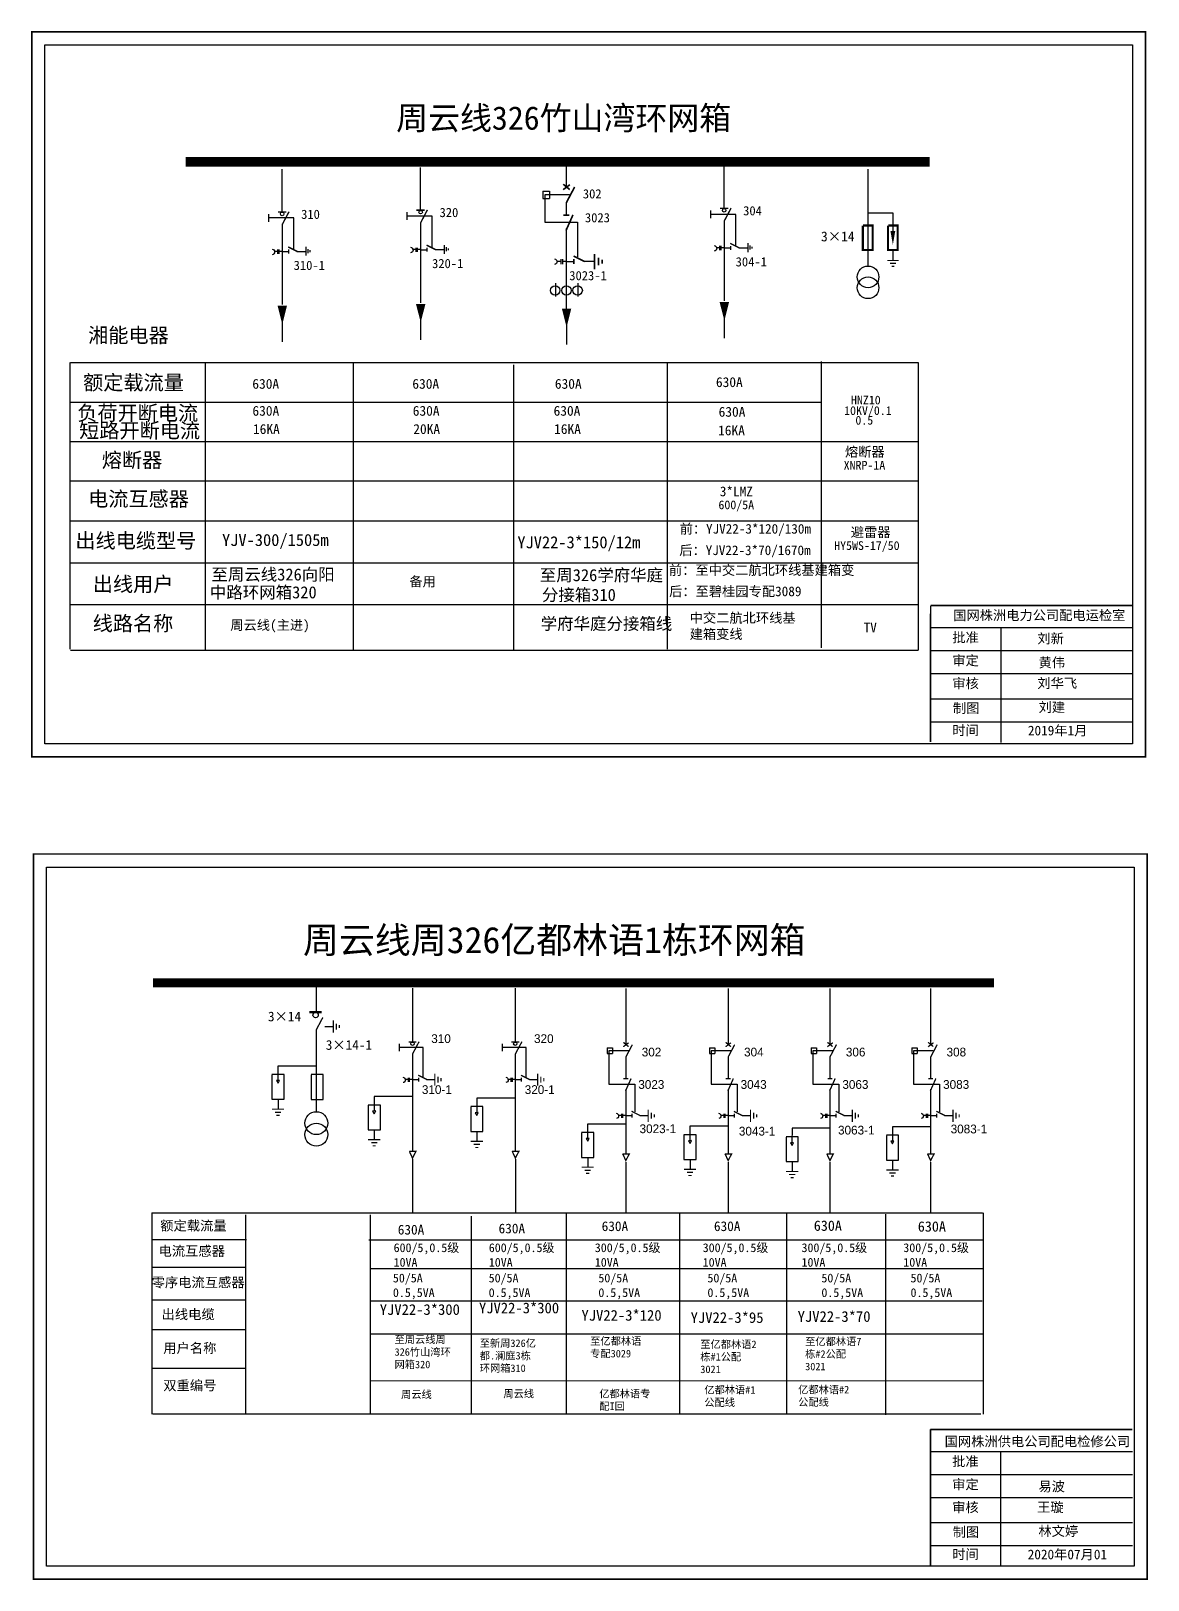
# Model space of a CAD drawing. Extents: x 981 to 1593, y -353 to -88.
# Drawn here: x 1185.2 to 1376.2, y -352.9 to -88.2 of the extents above; entities that cross this region are included whole.
import ezdxf

# ---------------------------------------------------------------- set-up
doc = ezdxf.new("R2010")
doc.units = 0
doc.header["$LTSCALE"] = 5
doc.linetypes.add('ACAD_ISO02W100', pattern=[15, 12, -3])
doc.linetypes.add('CENTER', pattern=[50.8, 31.75, -6.35, 6.35, -6.35])
doc.layers.get('0').update_dxf_attribs({"linetype": 'CONTINUOUS'})
doc.layers.add('1', color=7, linetype='CONTINUOUS')
doc.layers.add('2', color=7, linetype='CONTINUOUS')
doc.styles.add('H1', font='')
doc.styles.add('hztxt_txtstyle_0.00_0_0', font='simkai.ttf')
doc.styles.add('hztxt_txtstyle_1.80_0_0', font='', dxfattribs={"height": 1.8, "bigfont": 'hztxt.shx'})
doc.styles.add('hztxt_txtstyle_2.70_0_0', font='simkai.ttf', dxfattribs={"height": 2.7})
doc.styles.add('字体', font='simkai_0.ttf', dxfattribs={"height": 2.5})
doc.styles.get('H1').set_extended_font_data('SimSun')
doc.styles.get('hztxt_txtstyle_1.80_0_0').set_extended_font_data('hztxt')

# ---------------------------------------------------------------- blocks, each defined once
blk = doc.blocks.new('JD')
for points in [[(-2, 0.2), (-2, -0.2), (2, 0.2), (2, -0.2)], [(1, -1.2), (1, -0.8), (-1, -1.2), (-1, -0.8)], [(-0.5, -1.8), (-0.5, -2.2), (0.5, -1.8), (0.5, -2.2)]]:
    blk.add_trace(points)

msp = doc.modelspace()

# ---------------------------------------------------------------- linework, layer by layer
at = {"color": 0}
for p, q in [((1303.68, -111.18), (1303.68, -118.45)), ((1228.12, -111.78), (1228.12, -119.06)), ((1251.78, -111.47), (1251.78, -118.75)), ((1276.74, -111.38), (1276.74, -114.86)), ((1272.72, -115.51), (1272.72, -116.77)), ((1272.72, -115.51), (1273.85, -115.51)), ((1277.31, -116.17), (1273.08, -116.17)), ((1273.08, -116.17), (1273.08, -120.81)), ((1273.85, -115.51), (1273.85, -116.77)), ((1272.72, -116.77), (1273.85, -116.77)), ((1276.74, -117.43), (1276.74, -119.55)), ((1228.17, -121.2), (1228.17, -134.9)), ((1251.83, -120.9), (1251.83, -134.59)), ((1273.08, -120.81), (1278.66, -120.81)), ((1278.66, -120.81), (1278.66, -126.75)), ((1303.72, -120.6), (1303.72, -134.29)), ((1276.74, -121.89), (1276.74, -135.7)), ((1228.17, -125.85), (1229.26, -125.85)), ((1230.68, -125.82), (1232.16, -125.82)), ((1251.83, -125.54), (1252.91, -125.54)), ((1254.34, -125.51), (1255.82, -125.51)), ((1303.72, -125.24), (1304.81, -125.24)), ((1306.23, -125.21), (1307.71, -125.21)), ((1276.74, -127.56), (1278.05, -127.56)), ((1279.75, -127.52), (1281.53, -127.52)), ((1274.87, -131.25), (1274.87, -133.55)), ((1278.7, -131.25), (1278.7, -133.55)), ((1228.16, -135.69), (1228.16, -141.27)), ((1251.82, -135.38), (1251.82, -140.96)), ((1276.75, -137.55), (1276.75, -141.76)), ((1303.72, -135.09), (1303.72, -140.66)), ((1233.97, -250.84), (1233.97, -255.77)), ((1250.45, -251.74), (1250.45, -260.91)), ((1268.02, -251.74), (1268.02, -260.91)), ((1286.91, -251.79), (1286.91, -261.41)), ((1304.39, -251.79), (1304.39, -261.41)), ((1321.79, -251.79), (1321.79, -261.41)), ((1339.01, -251.79), (1339.01, -261.41)), ((1233.99, -258.82), (1233.99, -272.81)), ((1235.47, -258.27), (1236.88, -258.27)), ((1283.71, -261.94), (1284.61, -261.94)), ((1283.71, -261.94), (1283.71, -262.93)), ((1284.61, -261.94), (1284.61, -262.93)), ((1301.2, -261.94), (1301.2, -262.93)), ((1301.2, -261.94), (1302.1, -261.94)), ((1302.1, -261.94), (1302.1, -262.93)), ((1318.59, -261.94), (1318.59, -262.93)), ((1318.59, -261.94), (1319.49, -261.94)), ((1319.49, -261.94), (1319.49, -262.93)), ((1335.81, -261.94), (1336.71, -261.94)), ((1335.81, -261.94), (1335.81, -262.93)), ((1336.71, -261.94), (1336.71, -262.93)), ((1250.45, -262.95), (1250.45, -279.6)), ((1268.02, -262.95), (1268.02, -279.6)), ((1283.71, -262.93), (1284.61, -262.93)), ((1286.91, -263.46), (1286.91, -267.17)), ((1301.2, -262.93), (1302.1, -262.93)), ((1304.39, -263.46), (1304.39, -267.17)), ((1318.59, -262.93), (1319.49, -262.93)), ((1321.79, -263.46), (1321.79, -267.17)), ((1335.81, -262.93), (1336.71, -262.93)), ((1339.01, -263.46), (1339.01, -267.17)), ((1250.45, -267.37), (1251.48, -267.37)), ((1252.84, -267.34), (1254.25, -267.34)), ((1268.02, -267.37), (1269.06, -267.37)), ((1270.42, -267.34), (1271.83, -267.34)), ((1286.91, -269.03), (1286.91, -279.99)), ((1304.39, -269.03), (1304.39, -279.99)), ((1321.79, -269.03), (1321.79, -279.99)), ((1339.01, -269.03), (1339.01, -279.99)), ((1286.91, -273.53), (1287.94, -273.53)), ((1289.3, -273.5), (1290.71, -273.5)), ((1304.39, -273.53), (1305.43, -273.53)), ((1306.78, -273.5), (1308.2, -273.5)), ((1321.79, -273.53), (1322.83, -273.53)), ((1324.18, -273.5), (1325.59, -273.5)), ((1339.01, -273.53), (1340.04, -273.53)), ((1341.4, -273.5), (1342.81, -273.5)), ((1222.06, -294.75), (1206, -294.75)), ((1222, -299.48), (1205.94, -299.48)), ((1222, -305.05), (1205.94, -305.05)), ((1221.94, -310.14), (1205.88, -310.14)), ((1222, -316.75), (1205.94, -316.75))]:
    msp.add_line(p, q, dxfattribs=at)
for p, q in [((1328.27, -111.78), (1328.27, -128.42)), ((1328.25, -119.25), (1332.55, -119.25)), ((1332.55, -119.25), (1332.55, -122.39)), ((1332.55, -125.68), (1332.55, -127.31)), ((1191.89, -144.84), (1191.89, -193.81)), ((1215, -144.84), (1215, -193.98)), ((1240.28, -144.84), (1240.28, -193.98)), ((1267.72, -145.22), (1267.72, -193.98)), ((1294, -144.86), (1294, -193.83)), ((1320.31, -144.62), (1320.31, -193.6)), ((1336.88, -144.83), (1336.88, -193.98))]:
    msp.add_line(p, q)
at = {"color": 0, "linetype": 'Continuous'}
for p, q in [((1232.2, -125.04), (1232.2, -126.54)), ((1232.55, -125.43), (1232.55, -126.12)), ((1232.89, -125.63), (1232.89, -125.95)), ((1255.86, -124.74), (1255.86, -126.23)), ((1256.2, -125.12), (1256.2, -125.81)), ((1256.55, -125.32), (1256.55, -125.64)), ((1307.75, -124.44), (1307.75, -125.94)), ((1308.1, -124.83), (1308.1, -125.52)), ((1308.45, -125.02), (1308.45, -125.35)), ((1191.89, -179.04), (1336.88, -179.04)), ((1191.99, -186.2), (1336.88, -186.2)), ((1339.01, -190.11), (1373.53, -190.11)), ((1350.99, -190.11), (1350.99, -209.73)), ((1191.99, -193.98), (1336.88, -193.98)), ((1339.01, -194.05), (1373.53, -194.05)), ((1339.01, -197.98), (1373.53, -197.98)), ((1339.01, -202.27), (1373.53, -202.27)), ((1339.01, -206.2), (1373.53, -206.2)), ((1205.91, -290.13), (1347.9, -290.13)), ((1205.97, -324.55), (1205.97, -290.13)), ((1221.91, -290.5), (1221.91, -324.54)), ((1243.23, -290.5), (1243.23, -324.54)), ((1260.5, -290.73), (1260.5, -324.52)), ((1276.74, -290.2), (1276.74, -324.54)), ((1296.08, -290.2), (1296.08, -324.54)), ((1314.38, -290.22), (1314.38, -324.56)), ((1331.28, -290.34), (1331.28, -324.68)), ((1347.99, -290.16), (1347.99, -324.57)), ((1242.97, -294.73), (1347.95, -294.73)), ((1243.23, -299.67), (1347.99, -299.67)), ((1243.23, -305.2), (1347.81, -305.2)), ((1243.23, -310.79), (1348.1, -310.79)), ((1243.23, -318.84), (1347.99, -318.82)), ((1347.59, -324.55), (1206.08, -324.55)), ((1338.98, -330.92), (1373.49, -330.92)), ((1350.96, -330.92), (1350.96, -350.54)), ((1338.98, -334.86), (1373.49, -334.86)), ((1338.98, -338.79), (1373.49, -338.79)), ((1338.98, -343.08), (1373.49, -343.08)), ((1338.98, -347.01), (1373.49, -347.01))]:
    msp.add_line(p, q, dxfattribs=at)
at = {"linetype": 'Continuous'}
for p, q in [((1191.99, -144.83), (1336.88, -144.83)), ((1191.89, -151.58), (1215.94, -151.58)), ((1215.94, -151.58), (1320.31, -151.58)), ((1191.89, -158.31), (1234.61, -158.31)), ((1234.31, -158.31), (1336.88, -158.31)), ((1191.89, -165.05), (1336.88, -165.05)), ((1191.89, -171.87), (1336.88, -171.87))]:
    msp.add_line(p, q, dxfattribs=at)
at = {"color": 0, "linetype": 'ACAD_ISO02W100'}
for p, q in [((1287.36, -262.46), (1284, -262.46)), ((1284, -262.46), (1284, -268.17)), ((1304.84, -262.46), (1301.48, -262.46)), ((1301.48, -262.46), (1301.48, -268.17)), ((1322.24, -262.46), (1318.88, -262.46)), ((1318.88, -262.46), (1318.88, -268.17)), ((1339.46, -262.46), (1336.1, -262.46)), ((1336.1, -262.46), (1336.1, -268.17)), ((1284, -268.17), (1288.43, -268.17)), ((1288.43, -268.17), (1288.43, -272.89)), ((1301.48, -268.17), (1305.92, -268.17)), ((1305.92, -268.17), (1305.92, -272.89)), ((1318.88, -268.17), (1323.31, -268.17)), ((1323.31, -268.17), (1323.31, -272.89)), ((1336.1, -268.17), (1340.53, -268.17)), ((1340.53, -268.17), (1340.53, -272.89))]:
    msp.add_line(p, q, dxfattribs=at)
at = {"color": 0, "linetype": 'CENTER'}
for p, q in [((1250.45, -280.95), (1250.45, -290.15)), ((1268.03, -280.95), (1268.03, -290.15)), ((1286.91, -281.46), (1286.91, -290.11)), ((1304.4, -281.46), (1304.4, -290.11)), ((1321.8, -281.46), (1321.8, -290.11)), ((1339.01, -281.46), (1339.01, -290.11))]:
    msp.add_line(p, q, dxfattribs=at)
at = {"color": 0, "linetype": 'Continuous', "const_width": 0.277}
for points in [[(1185.38, -88.29), (1375.73, -88.29), (1375.73, -212.23), (1185.38, -212.23)], [(1185.67, -228.81), (1376.03, -228.81), (1376.03, -352.75), (1185.67, -352.75)]]:
    msp.add_lwpolyline(points, close=True, dxfattribs=at)
at = {"color": 0, "linetype": 'Continuous'}
for points in [[(1187.61, -90.53), (1373.49, -90.53), (1373.49, -210), (1187.61, -210)], [(1187.91, -231.05), (1373.79, -231.05), (1373.79, -350.51), (1187.91, -350.51)]]:
    msp.add_lwpolyline(points, close=True, dxfattribs=at)
for points, const_width in [([(1211.69, -110.5), (1338.83, -110.5)], 1.66), ([(1327.42, -121.4), (1327.42, -125.58), (1329.09, -125.58), (1329.09, -121.4), (1327.47, -121.4)], 0.354), ([(1331.71, -121.4), (1331.71, -125.58), (1333.38, -125.58), (1333.38, -121.4), (1331.76, -121.4)], 0.354)]:
    msp.add_lwpolyline(points, dxfattribs=dict(const_width=const_width))
at = {"color": 0}
for points, const_width in [([(1276.2, -115.28), (1277.35, -114.42)], 0.283), ([(1276.21, -114.34), (1277.32, -115.26)], 0.283), ([(1276.74, -117.5), (1278.16, -114.82)], 0.283), ([(1227.47, -119.09), (1228.86, -119.09)], 0.236), ([(1228.17, -121.26), (1229.35, -119.03)], 0.236), ([(1251.13, -118.78), (1252.52, -118.78)], 0.236), ([(1251.83, -120.96), (1253, -118.72)], 0.236), ([(1303.03, -118.48), (1304.42, -118.48)], 0.236), ([(1303.72, -120.66), (1304.9, -118.42)], 0.236), ([(1276.24, -119.62), (1277.28, -119.62)], 0.283), ([(1276.69, -122.24), (1277.88, -119.57)], 0.283), ([(1304.75, -124.46), (1306.32, -125.24)], 0.236), ([(1229.2, -125.06), (1230.77, -125.85)], 0.236), ([(1229.26, -125.48), (1229.26, -126.21)], 0.236), ([(1252.85, -124.75), (1254.43, -125.54)], 0.236), ([(1252.91, -125.18), (1252.91, -125.9)], 0.236), ([(1277.98, -126.62), (1279.86, -127.56)], 0.283), ([(1278.05, -127.12), (1278.05, -128)], 0.283), ([(1304.81, -124.88), (1304.81, -125.6)], 0.236), ([(1206.08, -250.84), (1349.85, -250.84)], 1.5), ([(1232.84, -255.84), (1234.95, -255.84)], 0.357), ([(1233.99, -258.88), (1235.12, -256.75)], 0.225), ([(1249.78, -260.94), (1251.11, -260.94)], 0.225), ([(1250.45, -263.01), (1251.57, -260.88)], 0.225), ([(1267.36, -260.94), (1268.69, -260.94)], 0.225), ([(1268.02, -263.01), (1269.15, -260.88)], 0.225), ([(1286.48, -261.75), (1287.39, -261.07)], 0.225), ([(1286.49, -261), (1287.37, -261.73)], 0.225), ([(1286.91, -263.52), (1288.03, -261.39)], 0.225), ([(1303.97, -261.75), (1304.88, -261.07)], 0.225), ([(1303.97, -261), (1304.86, -261.73)], 0.225), ([(1304.39, -263.52), (1305.52, -261.39)], 0.225), ([(1321.36, -261.75), (1322.28, -261.07)], 0.225), ([(1321.37, -261), (1322.25, -261.73)], 0.225), ([(1321.79, -263.52), (1322.91, -261.39)], 0.225), ([(1338.59, -261), (1339.47, -261.73)], 0.225), ([(1338.58, -261.75), (1339.49, -261.07)], 0.225), ([(1339.01, -263.52), (1340.13, -261.39)], 0.225), ([(1251.43, -266.62), (1252.92, -267.37)], 0.225), ([(1251.48, -267.03), (1251.48, -267.72)], 0.225), ([(1269, -266.62), (1270.5, -267.37)], 0.225), ([(1269.06, -267.03), (1269.06, -267.72)], 0.225), ([(1286.5, -267.23), (1287.34, -267.23)], 0.225), ([(1286.86, -269.3), (1287.81, -267.18)], 0.225), ([(1303.99, -267.23), (1304.82, -267.23)], 0.225), ([(1304.35, -269.3), (1305.29, -267.18)], 0.225), ([(1321.39, -267.23), (1322.22, -267.23)], 0.225), ([(1321.74, -269.3), (1322.69, -267.18)], 0.225), ([(1338.6, -267.23), (1339.44, -267.23)], 0.225), ([(1338.96, -269.3), (1339.9, -267.18)], 0.225), ([(1287.89, -272.78), (1289.38, -273.53)], 0.225), ([(1305.37, -272.78), (1306.87, -273.53)], 0.225), ([(1322.77, -272.78), (1324.27, -273.53)], 0.225), ([(1339.99, -272.78), (1341.48, -273.53)], 0.225), ([(1287.94, -273.18), (1287.94, -273.87)], 0.225), ([(1305.43, -273.18), (1305.43, -273.87)], 0.225), ([(1322.83, -273.18), (1322.83, -273.87)], 0.225), ([(1340.04, -273.18), (1340.04, -273.87)], 0.225), ([(1249.89, -279.64), (1251.04, -279.64), (1250.45, -280.79), (1249.91, -279.62)], 0.225), ([(1267.47, -279.64), (1268.62, -279.64), (1268.03, -280.79), (1267.49, -279.62)], 0.225), ([(1286.35, -280.06), (1287.5, -280.06), (1286.91, -281.21), (1286.37, -280.04)], 0.225), ([(1303.84, -280.06), (1304.99, -280.06), (1304.4, -281.21), (1303.86, -280.04)], 0.225), ([(1321.24, -280.06), (1322.38, -280.06), (1321.8, -281.21), (1321.25, -280.04)], 0.225), ([(1338.45, -280.06), (1339.6, -280.06), (1339.01, -281.21), (1338.47, -280.04)], 0.225)]:
    msp.add_lwpolyline(points, dxfattribs=dict(at, const_width=const_width))
for points in [[(1301.4, -118.84), (1301.4, -120.15)], [(1225.85, -119.44), (1225.85, -120.76)], [(1249.5, -119.14), (1249.5, -120.45)], [(1227.37, -125.83), (1226.88, -125.83)], [(1227.37, -125.5), (1227.37, -126.22)], [(1227.59, -125.5), (1227.59, -126.22)], [(1228.16, -125.83), (1227.59, -125.83)], [(1251.03, -125.53), (1250.54, -125.53)], [(1251.03, -125.2), (1251.03, -125.91)], [(1251.25, -125.2), (1251.25, -125.91)], [(1251.82, -125.53), (1251.25, -125.53)], [(1302.93, -125.23), (1302.43, -125.23)], [(1302.93, -124.9), (1302.93, -125.62)], [(1303.15, -124.9), (1303.15, -125.62)], [(1303.72, -125.23), (1303.15, -125.23)], [(1275.79, -127.55), (1275.2, -127.55)], [(1275.79, -127.15), (1275.79, -128.01)], [(1276.06, -127.15), (1276.06, -128.01)], [(1276.74, -127.55), (1276.06, -127.55)], [(1248.18, -261.28), (1248.18, -262.53)], [(1265.76, -261.28), (1265.76, -262.53)], [(1226.42, -266.54), (1226.42, -270.74), (1228.5, -270.74), (1228.5, -266.5), (1226.42, -266.5)], [(1233.1, -266.57), (1233.1, -270.77), (1235.18, -270.77), (1235.18, -266.52), (1233.1, -266.52)], [(1249.69, -267.36), (1249.22, -267.36)], [(1249.69, -267.05), (1249.69, -267.73)], [(1249.9, -267.05), (1249.9, -267.73)], [(1250.44, -267.36), (1249.9, -267.36)], [(1267.27, -267.36), (1266.8, -267.36)], [(1267.27, -267.05), (1267.27, -267.73)], [(1267.48, -267.05), (1267.48, -267.73)], [(1268.02, -267.36), (1267.48, -267.36)], [(1242.87, -271.76), (1242.87, -275.96), (1244.95, -275.96), (1244.95, -271.71), (1242.87, -271.71)], [(1260.4, -272.03), (1260.4, -276.23), (1262.48, -276.23), (1262.48, -271.98), (1260.4, -271.98)], [(1286.15, -273.52), (1285.68, -273.52)], [(1286.15, -273.2), (1286.15, -273.88)], [(1286.36, -273.2), (1286.36, -273.88)], [(1286.9, -273.52), (1286.36, -273.52)], [(1303.64, -273.52), (1303.17, -273.52)], [(1303.64, -273.2), (1303.64, -273.88)], [(1303.85, -273.2), (1303.85, -273.88)], [(1304.39, -273.52), (1303.85, -273.52)], [(1321.04, -273.52), (1320.56, -273.52)], [(1321.04, -273.2), (1321.04, -273.88)], [(1321.25, -273.2), (1321.25, -273.88)], [(1321.79, -273.52), (1321.25, -273.52)], [(1338.25, -273.52), (1337.78, -273.52)], [(1338.25, -273.2), (1338.25, -273.88)], [(1338.46, -273.2), (1338.46, -273.88)], [(1339, -273.52), (1338.46, -273.52)], [(1279.35, -276.46), (1279.35, -280.66), (1281.43, -280.66), (1281.43, -276.41), (1279.35, -276.41)], [(1296.84, -276.82), (1296.84, -281.02), (1298.92, -281.02), (1298.92, -276.78), (1296.84, -276.78)], [(1314.29, -277.19), (1314.29, -281.39), (1316.36, -281.39), (1316.36, -277.14), (1314.29, -277.14)], [(1331.45, -276.92), (1331.45, -281.11), (1333.52, -281.11), (1333.52, -276.87), (1331.45, -276.87)]]:
    msp.add_lwpolyline(points, dxfattribs=at)
at = {"color": 0, "linetype": 'ACAD_ISO02W100'}
for points in [[(1230.16, -125.48), (1230.16, -120.1), (1225.85, -120.1)], [(1253.82, -125.17), (1253.82, -119.79), (1249.5, -119.79)], [(1305.71, -124.87), (1305.71, -119.5), (1301.4, -119.5)], [(1252.29, -267.02), (1252.29, -261.9), (1248.18, -261.9)], [(1269.87, -267.02), (1269.87, -261.9), (1265.76, -261.9)]]:
    msp.add_lwpolyline(points, dxfattribs=at)
msp.add_lwpolyline([(1332.55, -122.34, 0.825, 0, 0), (1332.55, -124.69, 0, 0, 0)], format="xyseb")
at = {"color": 0}
for points, format in [([(1226.45, -125.43, -0.877934), (1226.47, -126.39)], "xyb"), ([(1250.11, -125.12, -0.877934), (1250.13, -126.08)], "xyb"), ([(1302.01, -124.83, -0.877934), (1302.03, -125.78)], "xyb"), ([(1274.72, -127.1, -0.877934), (1274.74, -128.06)], "xyb"), ([(1228.19, -135.1, 1.61, 0, 0), (1228.19, -138.3, 0, 0, 0)], "xyseb"), ([(1251.85, -134.8, 1.61, 0, 0), (1251.85, -137.99, 0, 0, 0)], "xyseb"), ([(1276.78, -135.59, 1.61, 0, 0), (1276.78, -138.79, 0, 0, 0)], "xyseb"), ([(1303.75, -134.5, 1.61, 0, 0), (1303.75, -137.69, 0, 0, 0)], "xyseb"), ([(1248.82, -266.98, -0.877934), (1248.83, -267.89)], "xyb"), ([(1266.39, -266.98, -0.877934), (1266.41, -267.89)], "xyb"), ([(1285.28, -273.13, -0.877934), (1285.29, -274.04)], "xyb"), ([(1302.76, -273.13, -0.877934), (1302.78, -274.04)], "xyb"), ([(1320.16, -273.13, -0.877934), (1320.18, -274.04)], "xyb"), ([(1337.37, -273.13, -0.877934), (1337.39, -274.04)], "xyb")]:
    msp.add_lwpolyline(points, format=format, dxfattribs=at)
at = {"color": 0, "linetype": 'Continuous', "const_width": 0.277}
for points in [[(1339.01, -186.35), (1338.99, -209.66)], [(1339.01, -186.35), (1373.53, -186.35)], [(1338.98, -327.16), (1338.96, -350.48)], [(1338.98, -327.16), (1373.49, -327.16)]]:
    msp.add_lwpolyline(points, dxfattribs=at)
at = {"linetype": 'Continuous'}
for points in [[(1234, -265.05), (1227.45, -265.05), (1227.45, -267.53)], [(1227.46, -270.74), (1227.46, -272.32)], [(1250.45, -270.26), (1243.9, -270.26), (1243.9, -272.74)], [(1267.98, -270.54), (1261.43, -270.54), (1261.43, -273.02)], [(1286.93, -274.96), (1280.38, -274.96), (1280.38, -277.44)], [(1243.91, -275.96), (1243.91, -277.54)], [(1261.44, -276.23), (1261.44, -277.81)], [(1304.42, -275.33), (1297.87, -275.33), (1297.87, -277.81)], [(1321.86, -275.69), (1315.32, -275.69), (1315.31, -278.17)], [(1339.02, -275.42), (1332.48, -275.42), (1332.47, -277.9)], [(1280.39, -280.66), (1280.39, -282.24)], [(1297.88, -281.02), (1297.88, -282.6)], [(1315.33, -281.39), (1315.33, -282.97)], [(1332.49, -281.11), (1332.49, -282.69)]]:
    msp.add_lwpolyline(points, dxfattribs=at)
for points in [[(1227.46, -267.99), (1227.71, -267.52), (1227.18, -267.54)], [(1243.91, -273.2), (1244.16, -272.73), (1243.62, -272.76)], [(1261.44, -273.48), (1261.69, -273), (1261.16, -273.03)], [(1280.39, -277.9), (1280.64, -277.43), (1280.11, -277.45)], [(1297.88, -278.27), (1298.13, -277.8), (1297.6, -277.82)], [(1332.49, -278.36), (1332.73, -277.89), (1332.2, -277.91)], [(1315.33, -278.63), (1315.57, -278.16), (1315.04, -278.19)]]:
    msp.add_lwpolyline(points, close=True, dxfattribs=at)
at = {"color": 0}
for centre, radius in [((1228.17, -119.42), 0.302), ((1251.83, -119.11), 0.302), ((1303.72, -118.82), 0.302), ((1274.83, -132.5), 0.817), ((1276.76, -132.5), 0.817), ((1278.66, -132.5), 0.817), ((1233.89, -256.34), 0.457), ((1250.45, -261.25), 0.288), ((1268.02, -261.25), 0.288)]:
    msp.add_circle(centre, radius, dxfattribs=at)
for centre in [(1328.31, -130.19), (1328.31, -132.04)]:
    msp.add_circle(centre, 1.85)
at = {"layer": '2', "color": 0}
for centre in [(1234.01, -274.81), (1234.01, -276.77)]:
    msp.add_circle(centre, 1.96, dxfattribs=at)

# ---------------------------------------------------------------- block references
at = {"color": 0, "rotation": 90}
for p, xscale, yscale, zscale in [((1281.56, -127.57), 0.6604415997862816, 0.6604415997862816, 0.6604416), ((1236.9, -258.31), 0.5241982881892113, 0.5241982881892113, 0.5241982881892701), ((1254.27, -267.38), 0.5241982881892113, 0.5241982881892113, 0.5241982881892701), ((1271.85, -267.38), 0.5241982881892113, 0.5241982881892113, 0.5241982881892701), ((1290.73, -273.54), 0.5241982881892113, 0.5241982881892113, 0.5241982881892701), ((1308.22, -273.54), 0.5241982881892113, 0.5241982881892113, 0.5241982881892701), ((1325.61, -273.54), 0.5241982881892113, 0.5241982881892113, 0.5241982881892701), ((1342.83, -273.54), 0.5241982881892113, 0.5241982881892113, 0.5241982881892701)]:
    msp.add_blockref('JD', p, dxfattribs=dict(at, xscale=xscale, yscale=yscale, zscale=zscale))
at = {"xscale": 0.49495638417392, "yscale": 0.4949563841054623, "zscale": 0.4949563841933522}
msp.add_blockref('JD', (1332.58, -127.38), dxfattribs=at)
at = {"color": 0, "xscale": 0.5241982881891545, "yscale": 0.5241982881892113, "zscale": 0.5241982881892701}
for p in [(1227.46, -272.43), (1243.91, -277.64), (1261.44, -277.92), (1280.39, -282.34), (1297.88, -282.71), (1315.33, -283.07), (1332.49, -282.8)]:
    msp.add_blockref('JD', p, dxfattribs=at)

# ---------------------------------------------------------------- texts
at = {"color": 0}
for s, height, style, p in [('302', 1.572, 'H1', (1279.56, -116.77)), ('310', 1.572, 'H1', (1231.41, -120.27)), ('320', 1.572, 'H1', (1255.07, -119.96)), ('304', 1.572, 'H1', (1306.96, -119.66)), ('3023', 1.572, 'H1', (1279.92, -120.85)), ('304-1', 1.572, 'H1', (1305.68, -128.39)), ('310-1', 1.572, 'H1', (1230.13, -128.99)), ('320-1', 1.572, 'H1', (1253.79, -128.68)), ('3023-1', 1.572, 'H1', (1277.24, -130.75)), ('YJV-300/1505m', 2.0602, 'H1', (1217.89, -176.17)), ('YJV22-3*150/12m', 2.0602, 'H1', (1268.37, -176.57)), ('前：YJV22-3*120/130m', 1.6481, 'H1', (1296.12, -174.06)), ('后：YJV22-3*70/1670m', 1.6481, 'H1', (1296.06, -177.73)), ('至周云线326向阳', 2.06, 'H1', (1216.08, -182.07)), ('至周326学府华庭', 2.06, 'H1', (1272.21, -182.18)), ('中路环网箱320', 2.06, 'H1', (1215.82, -185.12)), ('分接箱310', 2.06, 'H1', (1272.57, -185.55)), ('学府华庭分接箱线', 2.06, 'H1', (1272.36, -190.48)), ('310', 1.498, 'hztxt_txtstyle_1.80_0_0', (1253.65, -261.12)), ('320', 1.498, 'hztxt_txtstyle_1.80_0_0', (1271.22, -261.12)), ('302', 1.498, 'hztxt_txtstyle_1.80_0_0', (1289.63, -263.41)), ('304', 1.498, 'hztxt_txtstyle_1.80_0_0', (1307.12, -263.41)), ('306', 1.498, 'hztxt_txtstyle_1.80_0_0', (1324.52, -263.41)), ('308', 1.498, 'hztxt_txtstyle_1.80_0_0', (1341.73, -263.41)), ('310-1', 1.498, 'hztxt_txtstyle_1.80_0_0', (1252.05, -269.83)), ('320-1', 1.498, 'hztxt_txtstyle_1.80_0_0', (1269.63, -269.83)), ('3023', 1.498, 'hztxt_txtstyle_1.80_0_0', (1289.04, -268.95)), ('3043', 1.498, 'hztxt_txtstyle_1.80_0_0', (1306.53, -268.95)), ('3063', 1.498, 'hztxt_txtstyle_1.80_0_0', (1323.92, -268.95)), ('3083', 1.498, 'hztxt_txtstyle_1.80_0_0', (1341.14, -268.95)), ('3023-1', 1.498, 'hztxt_txtstyle_1.80_0_0', (1289.26, -276.52)), ('3063-1', 1.498, 'hztxt_txtstyle_1.80_0_0', (1323.18, -276.75)), ('3083-1', 1.498, 'hztxt_txtstyle_1.80_0_0', (1342.43, -276.56)), ('3043-1', 1.498, 'hztxt_txtstyle_1.80_0_0', (1306.23, -276.93))]:
    msp.add_text(s, height=height, dxfattribs=dict(at, style=style)).set_placement(p)
at = {"style": 'H1'}
for s, height, p in [('3×14', 1.684, (1320.27, -124.11)), ('湘能电器', 2.525, (1195.01, -141.41)), ('额定载流量', 2.525, (1194.15, -149.5)), ('630A', 1.684, (1223.07, -149.3)), ('630A', 1.684, (1250.42, -149.3)), ('630A', 1.684, (1274.78, -149.3)), ('630A', 1.684, (1302.31, -149.01)), ('HNZ10', 1.494, (1325.39, -151.97)), ('负荷开断电流', 2.525, (1193.15, -154.71)), ('630A', 1.684, (1223.09, -153.91)), ('630A', 1.684, (1250.49, -153.91)), ('630A', 1.684, (1274.56, -153.91)), ('630A', 1.684, (1302.77, -154.08)), ('10KV/0.1', 1.494, (1324.22, -153.78)), ('短路开断电流', 2.525, (1193.47, -157.7)), ('16KA', 1.684, (1223.18, -157.03)), ('20KA', 1.684, (1250.58, -157.03)), ('16KA', 1.684, (1274.65, -157.03)), ('16KA', 1.684, (1302.68, -157.26)), ('0.5', 1.494, (1326.15, -155.43)), ('熔断器', 2.525, (1197.34, -162.76)), ('熔断器', 1.661, (1324.36, -160.91)), ('XNRP-1A', 1.494, (1324.14, -163.12)), ('电流互感器', 2.525, (1195.01, -169.38)), ('3*LMZ', 1.661, (1302.97, -167.67)), ('600/5A', 1.494, (1302.74, -169.89)), ('出线电缆型号', 2.525, (1192.83, -176.52)), ('避雷器', 1.661, (1325.35, -174.64)), ('HY5WS-17/50', 1.4945, (1322.52, -176.85)), ('出线用户', 2.525, (1195.8, -183.95)), ('线路名称', 2.525, (1195.79, -190.66))]:
    msp.add_text(s, height=height, dxfattribs=at).set_placement(p)
at = {"color": 0, "linetype": 'Continuous', "style": 'hztxt_txtstyle_2.70_0_0'}
for s, p in [('3×14', (1225.74, -257.41)), ('3×14-1', (1235.62, -262.28))]:
    msp.add_text(s, height=1.664, dxfattribs=at).set_placement(p)
at = {"color": 0, "linetype": 'Continuous', "attachment_point": 1}
for s, insert, char_height, width, style in [('{\\fSimSun|b0|i0|c134|p2;周云线326竹山湾环网箱}', (1247.65, -101.03), 4, 71.227, 'H1'), ('前：至中交二航北环线基建箱变', (1294.27, -179.46), 1.6602, 33.5487, 'H1'), ('{\\fSimSun|b0|i0|c134|p2;备用}', (1249.9, -181.42), 1.6602, 18.4826, 'H1'), ('后：至碧桂园专配3089', (1294.3, -183.09), 1.6602, 29.7863, 'H1'), ('中交二航北环线基建箱变线', (1297.82, -187.62), 1.6602, 18.4826, 'H1'), ('国网株洲电力公司配电运检室', (1342.86, -187.18), 1.6602, 45.388, '字体'), ('{\\fSimSun|b0|i0|c134|p2;周云线(主进)}', (1219.3, -188.85), 1.6602, 18.4826, 'H1'), ('{\\fKaiTi_GB2312|b0|i0|c134|p49;批准}', (1342.72, -190.97), 1.6602, 12.9834, '字体'), ('{\\fSimSun|b0|i0|c134|p2;刘新}', (1357.25, -191.16), 1.6602, 12.9834, '字体'), ('\\f\uffbfﾬￌﾣﾤ_GB2312|b0|i0|c134|p49;审定', (1342.72, -194.91), 1.6602, 12.9834, '字体'), ('黄伟', (1357.46, -195.25), 1.66, 12.9834, '字体'), ('{\\fSimSun|b0|i0|c134|p2;刘华飞}', (1357.25, -198.79), 1.6602, 12.9834, '字体'), ('\\f\uffbfﾬￌﾣﾤ_GB2312|b0|i0|c134|p49;审核', (1342.72, -198.82), 1.6602, 12.9834, '字体'), ('\\f\uffbfﾬￌﾣﾤ_GB2312|b0|i0|c134|p49;制图', (1342.81, -203.04), 1.6602, 12.9834, '字体'), ('{\\fSimSun|b0|i0|c134|p2;刘建}', (1357.46, -202.89), 1.6602, 12.9834, '字体'), ('\\f\uffbfﾬￌﾣﾤ_GB2312|b0|i0|c134|p49;时间', (1342.72, -206.84), 1.6602, 12.9834, '字体'), ('{\\fSimSun|b0|i0|c134|p2;2019年1月}', (1355.63, -206.88), 1.6602, 12.9834, '字体'), ('{\\fSimSun|b0|i0|c134|p2;额定载流量}', (1207.33, -291.5), 1.6641, 26.8279, 'hztxt_txtstyle_2.70_0_0'), ('{\\fSimSun|b0|i0|c134|p2;630A}', (1247.93, -292.18), 1.6641, 26.8279, 'hztxt_txtstyle_2.70_0_0'), ('{\\fSimSun|b0|i0|c134|p2;630A}', (1265.16, -291.98), 1.6641, 26.8279, 'hztxt_txtstyle_2.70_0_0'), ('{\\fSimSun|b0|i0|c134|p2;630A}', (1282.78, -291.59), 1.6641, 26.8279, 'hztxt_txtstyle_2.70_0_0'), ('{\\fSimSun|b0|i0|c134|p2;630A}', (1301.97, -291.59), 1.6641, 26.8279, 'hztxt_txtstyle_2.70_0_0'), ('{\\fSimSun|b0|i0|c134|p2;630A}', (1319.04, -291.45), 1.7636, 14.1809, 'hztxt_txtstyle_0.00_0_0'), ('{\\fSimSun|b0|i0|c134|p2;630A}', (1336.82, -291.59), 1.7636, 14.1809, 'hztxt_txtstyle_0.00_0_0'), ('{\\fSimSun|b0|i0|c134|p2;电流互感器}', (1207.04, -295.83), 1.6641, 26.8279, 'hztxt_txtstyle_2.70_0_0'), ('\\A1;{\\fSimSun|b0|i0|c134|p2;600/5,0.5级\\P10VA}', (1247.22, -295.35), 1.4977, 27.6169, 'hztxt_txtstyle_2.70_0_0'), ('\\A1;{\\fSimSun|b0|i0|c134|p2;600/5,0.5级\\P10VA}', (1263.49, -295.35), 1.4977, 27.6169, 'hztxt_txtstyle_2.70_0_0'), ('\\A1;{\\fSimSun|b0|i0|c134|p2;300/5,0.5级\\P10VA}', (1281.61, -295.35), 1.4977, 27.6169, 'hztxt_txtstyle_2.70_0_0'), ('\\A1;{\\fSimSun|b0|i0|c134|p2;300/5,0.5级\\P10VA}', (1300.05, -295.35), 1.4977, 27.6169, 'hztxt_txtstyle_2.70_0_0'), ('\\A1;{\\fSimSun|b0|i0|c134|p2;300/5,0.5级\\P10VA}', (1316.94, -295.35), 1.4977, 27.6169, 'hztxt_txtstyle_2.70_0_0'), ('\\A1;{\\fSimSun|b0|i0|c134|p2;300/5,0.5级\\P10VA}', (1334.34, -295.35), 1.4977, 27.6169, 'hztxt_txtstyle_2.70_0_0'), ('{\\fSimSun|b0|i0|c134|p2;零序电流互感器}', (1205.86, -301.19), 1.6641, 26.8279, 'hztxt_txtstyle_2.70_0_0'), ('{\\fSimSun|b0|i0|c134|p2;50/5A\\P0.5,5VA}', (1247.1, -300.53), 1.4977, 26.8279, 'hztxt_txtstyle_2.70_0_0'), ('{\\fSimSun|b0|i0|c134|p2;50/5A\\P0.5,5VA}', (1263.47, -300.53), 1.4977, 26.8279, 'hztxt_txtstyle_2.70_0_0'), ('{\\fSimSun|b0|i0|c134|p2;50/5A\\P0.5,5VA}', (1282.22, -300.53), 1.4977, 26.8279, 'hztxt_txtstyle_2.70_0_0'), ('{\\fSimSun|b0|i0|c134|p2;50/5A\\P0.5,5VA}', (1300.86, -300.53), 1.4977, 26.8279, 'hztxt_txtstyle_2.70_0_0'), ('{\\fSimSun|b0|i0|c134|p2;50/5A\\P0.5,5VA}', (1320.34, -300.53), 1.4977, 26.8279, 'hztxt_txtstyle_2.70_0_0'), ('{\\fSimSun|b0|i0|c134|p2;50/5A\\P0.5,5VA}', (1335.57, -300.53), 1.4977, 26.8279, 'hztxt_txtstyle_2.70_0_0'), ('{\\fSimSun|b0|i0|c134|p2;出线电缆}', (1207.56, -306.65), 1.6641, 26.8279, 'hztxt_txtstyle_2.70_0_0'), ('{\\fSimSun|b0|i0|c134|p2;用户名称}', (1207.85, -312.42), 1.6641, 26.8279, 'hztxt_txtstyle_2.70_0_0'), ('{\\fSimSun|b0|i0|c134|p2;双重编号}', (1207.85, -318.81), 1.6641, 26.8279, 'hztxt_txtstyle_2.70_0_0'), ('{\\fKaiTi_GB2312|b0|i0|c134|p49;批准}', (1342.69, -331.78), 1.6602, 12.9834, '字体'), ('\\f\uffbfﾬￌﾣﾤ_GB2312|b0|i0|c134|p49;审定', (1342.69, -335.72), 1.6602, 12.9834, '字体'), ('易波', (1357.43, -336.07), 1.66, 12.9834, '字体'), ('\\f\uffbfﾬￌﾣﾤ_GB2312|b0|i0|c134|p49;审核', (1342.69, -339.63), 1.6602, 12.9834, '字体'), ('王璇', (1357.21, -339.61), 1.66, 12.9834, '字体'), ('\\f\uffbfﾬￌﾣﾤ_GB2312|b0|i0|c134|p49;制图', (1342.78, -343.85), 1.6602, 12.9834, '字体'), ('林文婷', (1357.43, -343.7), 1.66, 12.9834, '字体'), ('\\f\uffbfﾬￌﾣﾤ_GB2312|b0|i0|c134|p49;时间', (1342.69, -347.66), 1.6602, 12.9834, '字体')]:
    msp.add_mtext(s, dxfattribs=dict(at, insert=insert, char_height=char_height, width=width, style=style))
at = {"color": 7, "linetype": 'Continuous', "true_color": 0xffffff, "attachment_point": 1}
for s, insert, char_height, width, style in [('周云线周326亿都林语1栋环网箱', (1231.73, -241.26), 4.5, 135.8463, '字体'), ('YJV22-3*300\\P', (1244.85, -305.75), 1.8306, 29.5106, 'hztxt_txtstyle_2.70_0_0'), ('YJV22-3*300\\P', (1261.81, -305.48), 1.8305, 29.5106, 'hztxt_txtstyle_2.70_0_0'), ('YJV22-3*120\\P', (1279.33, -306.74), 1.8305, 29.5106, 'hztxt_txtstyle_2.70_0_0'), ('YJV22-3*95\\P', (1297.99, -307.12), 1.831, 29.5106, 'hztxt_txtstyle_2.70_0_0'), ('YJV22-3*70\\P', (1316.28, -306.94), 1.831, 29.5106, 'hztxt_txtstyle_2.70_0_0'), ('{\\fSimSun|b0|i0|c134|p2;至周云线周326竹山湾环网箱320}', (1247.38, -311.14), 1.2814, 10.3053, 'hztxt_txtstyle_2.70_0_0'), ('{\\fSimSun|b0|i0|c134|p2;至新周326亿都.澜庭3栋环网箱310}', (1261.94, -311.78), 1.2814, 10.3053, 'hztxt_txtstyle_2.70_0_0'), ('{\\fSimSun|b0|i0|c134|p2;至亿都林语专配3029}', (1280.82, -311.42), 1.2814, 10.3053, 'hztxt_txtstyle_2.70_0_0'), ('{\\fSimSun|b0|i0|c134|p2;至亿都林语2栋#1公配3021}', (1299.64, -311.97), 1.2814, 10.3053, 'hztxt_txtstyle_2.70_0_0'), ('{\\fSimSun|b0|i0|c134|p2;至亿都林语7栋#2公配3021}', (1317.56, -311.49), 1.2814, 10.3053, 'hztxt_txtstyle_2.70_0_0'), ('{\\fSimSun|b0|i0|c134|p2;周云线}', (1265.98, -320.41), 1.2814, 10.3053, 'hztxt_txtstyle_2.70_0_0'), ('{\\fSimSun|b0|i0|c134|p2;亿都林语专配I回}', (1282.37, -320.41), 1.2814, 10.3053, 'hztxt_txtstyle_2.70_0_0'), ('{\\fSimSun|b0|i0|c134|p2;亿都林语#1公配线}', (1300.33, -319.76), 1.2814, 10.3053, 'hztxt_txtstyle_2.70_0_0'), ('{\\fSimSun|b0|i0|c134|p2;亿都林语#2公配线}', (1316.36, -319.71), 1.2814, 10.3053, 'hztxt_txtstyle_2.70_0_0'), ('{\\fSimSun|b0|i0|c134|p2;周云线}', (1248.5, -320.53), 1.2814, 10.3053, 'hztxt_txtstyle_2.70_0_0'), ('国网株洲供电公司配电检修公司', (1341.41, -328.37), 1.6602, 82.0179, '字体'), ('2020年07月01', (1355.6, -347.69), 1.66, 14.7534, '字体')]:
    msp.add_mtext(s, dxfattribs=dict(at, insert=insert, char_height=char_height, width=width, style=style))
at = {"layer": '1', "style": 'H1'}
msp.add_text('TV', height=1.661, dxfattribs=at).set_placement((1327.55, -190.94))

doc.saveas('drawing.dxf')
